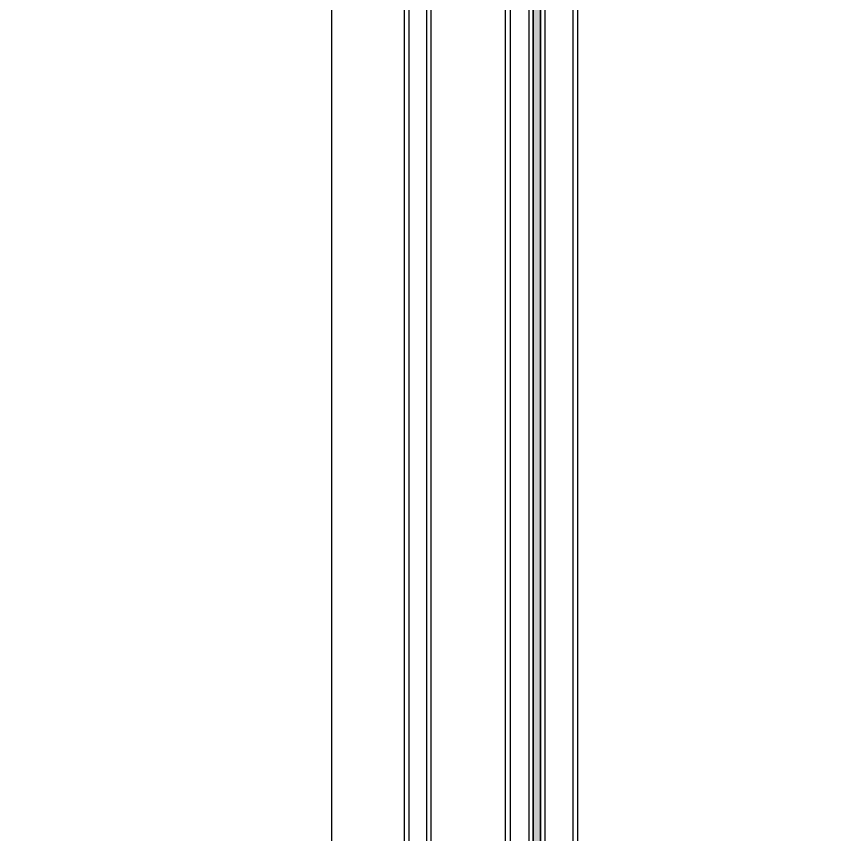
# Model space of a CAD drawing. Header units: millimetres. Extents: x -2069 to 10556, y -1036 to 8460.
# Drawn here: x 3753.2 to 3927.8, y 4688.1 to 4864.4 of the extents above; entities that cross this region are included whole.
import ezdxf

# ---------------------------------------------------------------- set-up
doc = ezdxf.new("R2010")
doc.units = ezdxf.units.MM
for name, color, linetype in [('F-Alum', 4, 'Continuous'), ('F-Glass', 5, 'Continuous'), ('Hatch', 8, 'Continuous'), ('TC', 4, 'Continuous')]:
    doc.layers.add(name, color=color, linetype=linetype)
doc.styles.add('F-simhei', font='')
doc.styles.get('F-simhei').set_extended_font_data('SimHei')
doc.dimstyles.new('1c', dxfattribs={"dimtxt": 3, "dimasz": 2, "dimexe": 1, "dimexo": 2, "dimgap": 1.5, "dimtad": 1, "dimdec": 0, "dimzin": 12, "dimdsep": 46, "dimtxsty": 'F-simhei', "dimblk": 'ARCHTICK', "dimcen": 1, "dimclrd": 1, "dimclre": 1, "dimclrt": 7, "dimadec": 0, "dimazin": 0, "dimtfac": 1, "dimtdec": 0, "dimtix": 1, "dimtofl": 0, "dimtmove": 0, "dimatfit": 3, "dimfxl": 1, "dimtolj": 1, "dimtzin": 0, "dimarcsym": 1})

# ---------------------------------------------------------------- blocks, each defined once
blk = doc.blocks.new('_ArchTick')
at = {"color": 0, "linetype": 'ByBlock', "const_width": 0.15}
blk.add_lwpolyline([(-0.5, -0.5), (0.5, 0.5)], dxfattribs=at)
blk = doc.blocks.new('*D92')
at = {"layer": 'Defpoints', "color": 0, "transparency": 16777216}
for p in [(3574.92544556797, 5185.62090789997), (3900.916882697848, 4997.288265888083), (3874.237279561887, 4990.178709076428), (3894.822552148618, 4956.127720974561), (3874.23727955633, 4072.458774606171)]:
    blk.add_point(p, dxfattribs=at)
at = {"layer": 'Hatch', "color": 1, "lineweight": -2, "transparency": 16777216}
blk.add_line((3902.648654185638, 4996.287782247998), (3927.231831435381, 4982.085523559082), dxfattribs=at)
blk.add_arc((3874.237279562024, 5012.701677328079), 60.2027074553467, 269.999999999653, 329.9840000247449, dxfattribs=at)
at = {"layer": 'Hatch', "color": 1, "lineweight": -2, "transparency": 16777216, "xscale": 2, "yscale": 2, "zscale": 2}
for p, rotation in [((3926.365945691485, 4982.585765379124), 59.98400002474493), ((3874.237279561659, 4952.498969872732), 179.999999999653)]:
    blk.add_blockref('_ArchTick', p, dxfattribs=dict(at, rotation=rotation))
at = {"layer": 'Hatch', "color": 7, "transparency": 16777216, "insert": (3902.831716072508, 4963.15868649315), "char_height": 3, "attachment_point": 5, "rotation": 29.992000012198964, "style": 'F-simhei'}
blk.add_mtext('\\A1;59.98°', dxfattribs=at)
blk = doc.blocks.new('*U66')
at = {"linetype": 'Continuous'}
blk.add_hatch(color=4, dxfattribs=at).paths.add_polyline_path([(0.2230624387959921, 17.52000000138151), (801.6646927531938, 17.52000009516022), (801.6646927531938, 16.00000009515863), (0.2230624387959637, 16.00000000137992)])
at = {"color": 4, "linetype": 'Continuous'}
blk.add_lwpolyline([(0.2230624387959921, 17.52000000138151), (801.6646927531938, 17.52000009516022), (801.6646927531938, 16.00000009515863), (0.2230624387959637, 16.00000000137992)], close=True, dxfattribs=at)
at = {"layer": 'F-Glass'}
for points in [[(801.664692753194, 17.52000009515863), (0.2230624387959885, 17.52000000138151), (-0.7769375612040115, 18.52000000138151), (-0.7769375612040115, 24.52000000138151), (0.2230624387959885, 25.52000000138151), (801.664692753194, 25.52000009515863)], [(801.6646927531938, 10.00000010381474), (0.2230624387957505, 10.00000001003763), (-0.7769375612042495, 11.00000001003763), (-0.7769375612042495, 15.00000000138152), (0.2230624387957505, 16.00000000138152), (801.6646927531938, 16.00000009515863)], [(801.6646927531938, -5.999999901372894), (0.2230624387957505, -5.999999995153189), (-0.7769375612042495, -6.999999995153189), (-0.7769375612042495, -10.82826643955912), (0.2230624387957505, -11.82826643955912), (801.6646927531938, -11.82826634577882)]]:
    blk.add_lwpolyline(points, dxfattribs=at)
at = {"layer": 'TC', "color": 9, "linetype": 'Continuous'}
for p, q in [((-0.7769375612040115, 24.52000000138151), (801.664692753194, 24.52000009515863)), ((-0.7769375612040115, 18.52000000138151), (801.664692753194, 18.52000009515863)), ((-0.7769375612042495, 15.00000000138152), (801.6646927531938, 15.00000009515863)), ((-0.7769375612042495, 11.00000001003763), (801.6646927531938, 11.00000010381474)), ((-0.7769375612042495, -6.999999995153189), (801.6646927531938, -6.999999901372894)), ((-0.7769375612042495, -10.82826643955912), (801.6646927531938, -10.82826634577882))]:
    blk.add_line(p, q, dxfattribs=at)
blk = doc.blocks.new('*D108')
at = {"layer": 'Defpoints', "color": 0, "transparency": 16777216}
for p in [(3928.294532011195, 5012.701677345217), (4602.07751431951, 5012.701677589913), (3874.237285609438, 4990.178705580813), (3914.712089322562, 4942.597260887676), (3874.237285609439, 4188.737075266416)]:
    blk.add_point(p, dxfattribs=at)
at = {"layer": 'Hatch', "color": 1, "lineweight": -2, "transparency": 16777216}
blk.add_arc((3874.237285609438, 5012.701677325585), 80.94960740927425, 270.0000000000001, 2.080791539071924e-08, dxfattribs=at)
at = {"layer": 'Hatch', "color": 1, "lineweight": -2, "transparency": 16777216, "xscale": 2, "yscale": 2, "zscale": 2}
for p, rotation in [((3955.186893018712, 5012.701677354984), 90.00000002080792), ((3874.237285609438, 4931.752069916311), 180.0000000000001)]:
    blk.add_blockref('_ArchTick', p, dxfattribs=dict(at, rotation=rotation))
at = {"layer": 'Hatch', "color": 7, "transparency": 16777216, "insert": (3929.344064079351, 4957.594898875685), "char_height": 3, "attachment_point": 5, "rotation": 45.00000001040395, "style": 'F-simhei'}
blk.add_mtext('\\A1;90.00°', dxfattribs=at)

msp = doc.modelspace()

# ---------------------------------------------------------------- linework, layer by layer
at = {"layer": 'F-Alum'}
msp.add_line((3821.173357373787, 4974.06470100431, 0.1121451943458159), (3821.173357690813, 4073.679683467493, 0.1121451943458159), dxfattribs=at)

# ---------------------------------------------------------------- block references
at = {"rotation": 269.9999999932959}
msp.add_blockref('*U66', (3848.717285608083, 4990.401768022596), dxfattribs=at)

# ---------------------------------------------------------------- dimensions: what is measured, and where the dimension line sits
at = {"layer": 'Hatch'}
for base, line1, line2, picture, middle in [((3894.822552148618, 4956.127720974561), ((3874.23727955633, 4072.458774606171), (3874.237279561888, 4990.178709076429)), ((3900.916882697848, 4997.288265888083), (3574.925445567969, 5185.62090789997)), '*D92', (3902.831716072508, 4963.15868649315)), ((3914.712089322562, 4942.597260887676), ((3928.294532011196, 5012.701677345218), (4602.077514319509, 5012.701677589913)), ((3874.237285609438, 4990.178705580814), (3874.237285609439, 4188.737075266416)), '*D108', (3929.344064079351, 4957.594898875685))]:
    dim = msp.add_angular_dim_2l(base=base, line1=line1, line2=line2, dimstyle='1c', override={"dimdec": 1, "dimadec": 2, "dimtdec": 1}, dxfattribs=at)
    dim.commit()
    dim.dimension.update_dxf_attribs({"geometry": picture, "text_midpoint": middle})

doc.saveas('drawing.dxf')
